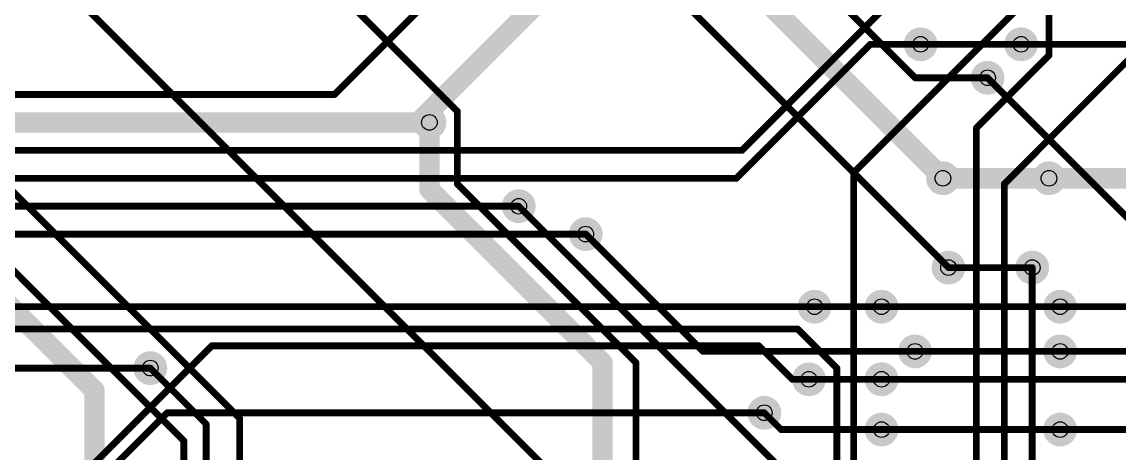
# Model space of a CAD drawing. Extents: x 0 to 200, y 0 to 49.
# Drawn here: x 141.62 to 166.19, y 18.47 to 28.12 of the extents above; entities that cross this region are included whole.
import ezdxf

# ---------------------------------------------------------------- set-up
doc = ezdxf.new("R2010")
doc.units = 0
for name, color, linetype in [('1', 12, 'CONTINUOUS'), ('16', 132, 'CONTINUOUS'), ('18', 110, 'CONTINUOUS'), ('44', 253, 'CONTINUOUS')]:
    doc.layers.add(name, color=color, linetype=linetype)

# ---------------------------------------------------------------- blocks, each defined once
blk = doc.blocks.new('ROUNDV')
at = {"const_width": 0.5}
blk.add_lwpolyline([(0, -0.25, 1), (0, 0.25, 1), (0, -0.25)], format="xyb", dxfattribs=at)

msp = doc.modelspace()

# ---------------------------------------------------------------- linework, layer by layer
at = {"layer": '1'}
for points, const_width in [([(153.75, 17.75), (138.5, 33)], 0.1524), ([(156.125, 32.375), (161.625, 26.875)], 0.1524), ([(146.5, 19.25), (133.5, 32.25)], 0.1524), ([(162.25, 24.625), (157, 29.875)], 0.4572), ([(164.625, 29.875), (164.625, 27.375)], 0.1524), ([(162.375, 22.625), (155.625, 29.375)], 0.1524), ([(168.5, 29.375), (163.625, 24.5)], 0.1524), ([(145.25, 18.75), (135.375, 28.625)], 0.1524), ([(148.875, 28.625), (151.375, 26.125)], 0.1524), ([(161.75, 27.625), (164, 27.625)], 0.1524), ([(164.625, 27.375), (163, 25.75)], 0.1524), ([(161.625, 26.875), (163.25, 26.875)], 0.1524), ([(137.25, 25.875), (143.25, 19.875)], 0.4572), ([(150.75, 25.875), (150.75, 24.375)], 0.4572), ([(151.375, 26.125), (151.375, 24.5)], 0.1524), ([(163, 25.75), (163, 15.625)], 0.1524), ([(169.875, 24.625), (164.625, 24.625)], 0.4572), ([(150.75, 24.375), (154.625, 20.5)], 0.4572), ([(151.375, 24.5), (155.375, 20.5)], 0.1524), ([(163.625, 24.5), (163.625, 17.125)], 0.1524), ([(152.75, 24), (159.5, 17.25)], 0.1524), ([(154.25, 23.375), (156.875, 20.75)], 0.1524), ([(164.25, 14.25), (164.25, 22.625)], 0.1524), ([(159.375, 21.75), (160.875, 21.75)], 0.1524), ([(164.875, 21.75), (169.25, 21.75)], 0.1524), ([(154.625, 20.5), (154.625, 16.125)], 0.4572), ([(156.875, 20.75), (161.625, 20.75)], 0.1524), ([(164.875, 20.75), (168.5, 20.75)], 0.1524), ([(144.5, 20.375), (145.75, 19.125)], 0.1524), ([(155.375, 20.5), (155.375, 15)], 0.1524), ([(159.25, 20.125), (160.875, 20.125)], 0.1524), ([(143.25, 19.875), (143.25, 16.125)], 0.4572), ([(158.25, 19.375), (158.625, 19)], 0.1524), ([(145.75, 19.125), (145.75, 16.125)], 0.1524), ([(146.5, 14.875), (146.5, 19.25)], 0.1524), ([(158.625, 19), (160.875, 19)], 0.1524), ([(164.875, 19), (169.75, 19)], 0.1524), ([(145.25, 13.875), (145.25, 18.75)], 0.1524)]:
    msp.add_lwpolyline(points, dxfattribs=dict(at, const_width=const_width))
for points, const_width in [([(161.75, 27.6631, 1), (161.75, 27.5869)], 0.0762), ([(164, 27.5869, 1), (164, 27.6631)], 0.0762), ([(164.5869, 27.375, 1), (164.6631, 27.375)], 0.0762), ([(164.6519, 27.3481, 1), (164.5981, 27.4019)], 0.0762), ([(161.625, 26.9131, 1), (161.625, 26.8369)], 0.0762), ([(161.5981, 26.8481, 1), (161.6519, 26.9019)], 0.0762), ([(163.25, 26.8369, 1), (163.25, 26.9131)], 0.0762), ([(150.8643, 25.875, 1), (150.6357, 25.875)], 0.2286), ([(151.4131, 26.125, 1), (151.3369, 26.125)], 0.0762), ([(151.3481, 26.0981, 1), (151.4019, 26.1519)], 0.0762), ([(163.0381, 25.75, 1), (162.9619, 25.75)], 0.0762), ([(162.9731, 25.7769, 1), (163.0269, 25.7231)], 0.0762), ([(162.1692, 24.5442, 1), (162.3308, 24.7058)], 0.2286), ([(164.625, 24.7393, 1), (164.625, 24.5107)], 0.2286), ([(150.8308, 24.4558, 1), (150.6692, 24.2942)], 0.2286), ([(151.4019, 24.5269, 1), (151.3481, 24.4731)], 0.0762), ([(163.6631, 24.5, 1), (163.5869, 24.5)], 0.0762), ([(150.6357, 24.375, 1), (150.8643, 24.375)], 0.2286), ([(151.3369, 24.5, 1), (151.4131, 24.5)], 0.0762), ([(163.5981, 24.5269, 1), (163.6519, 24.4731)], 0.0762), ([(152.7769, 24.0269, 1), (152.7231, 23.9731)], 0.0762), ([(154.2769, 23.4019, 1), (154.2231, 23.3481)], 0.0762), ([(162.3481, 22.5981, 1), (162.4019, 22.6519)], 0.0762), ([(164.2881, 22.625, 1), (164.2119, 22.625)], 0.0762), ([(159.375, 21.7881, 1), (159.375, 21.7119)], 0.0762), ([(160.875, 21.7119, 1), (160.875, 21.7881)], 0.0762), ([(164.875, 21.7881, 1), (164.875, 21.7119)], 0.0762), ([(154.7393, 20.5, 1), (154.5107, 20.5)], 0.2286), ([(154.5442, 20.4192, 1), (154.7058, 20.5808)], 0.2286), ([(156.875, 20.7881, 1), (156.875, 20.7119)], 0.0762), ([(156.8481, 20.7231, 1), (156.9019, 20.7769)], 0.0762), ([(161.625, 20.7119, 1), (161.625, 20.7881)], 0.0762), ([(164.875, 20.7881, 1), (164.875, 20.7119)], 0.0762), ([(144.5269, 20.4019, 1), (144.4731, 20.3481)], 0.0762), ([(155.4131, 20.5, 1), (155.3369, 20.5)], 0.0762), ([(155.3481, 20.4731, 1), (155.4019, 20.5269)], 0.0762), ([(159.25, 20.1631, 1), (159.25, 20.0869)], 0.0762), ([(160.875, 20.0869, 1), (160.875, 20.1631)], 0.0762), ([(143.3643, 19.875, 1), (143.1357, 19.875)], 0.2286), ([(143.1692, 19.7942, 1), (143.3308, 19.9558)], 0.2286), ([(158.2769, 19.4019, 1), (158.2231, 19.3481)], 0.0762), ([(145.7881, 19.125, 1), (145.7119, 19.125)], 0.0762), ([(145.7231, 19.0981, 1), (145.7769, 19.1519)], 0.0762), ([(146.5381, 19.25, 1), (146.4619, 19.25)], 0.0762), ([(146.4731, 19.2231, 1), (146.5269, 19.2769)], 0.0762), ([(158.625, 19.0381, 1), (158.625, 18.9619)], 0.0762), ([(158.5981, 18.9731, 1), (158.6519, 19.0269)], 0.0762), ([(160.875, 18.9619, 1), (160.875, 19.0381)], 0.0762), ([(164.875, 19.0381, 1), (164.875, 18.9619)], 0.0762), ([(145.2881, 18.75, 1), (145.2119, 18.75)], 0.0762), ([(145.2231, 18.7231, 1), (145.2769, 18.7769)], 0.0762)]:
    msp.add_lwpolyline(points, format="xyb", dxfattribs=dict(at, const_width=const_width))
at = {"layer": '16'}
for points, const_width in [([(156.125, 31.5), (150.625, 26)], 0.4572), ([(148.625, 26.5), (153.625, 31.5)], 0.1524), ([(164, 31.5), (157.75, 25.25)], 0.1524), ([(160.25, 24.75), (164.375, 28.875)], 0.1524), ([(157.625, 24.625), (160.625, 27.625)], 0.1524), ([(160.625, 27.625), (161.75, 27.625)], 0.1524), ([(164, 27.625), (181.5, 27.625)], 0.1524), ([(163.25, 26.875), (169, 21.125)], 0.1524), ([(109.375, 26.5), (148.625, 26.5)], 0.1524), ([(150.5, 25.875), (137.25, 25.875)], 0.4572), ([(150.625, 26), (150.5, 25.875)], 0.4572), ([(150.75, 25.875), (150.625, 26)], 0.4572), ([(157.75, 25.25), (104.625, 25.25)], 0.1524), ([(160.25, 15.625), (160.25, 24.75)], 0.1524), ([(164.625, 24.625), (162.25, 24.625)], 0.4572), ([(135.125, 24.625), (157.625, 24.625)], 0.1524), ([(106.5, 24), (152.75, 24)], 0.1524), ([(105.75, 23.375), (154.25, 23.375)], 0.1524), ([(164.25, 22.625), (162.375, 22.625)], 0.1524), ([(106.5, 21.75), (159.375, 21.75)], 0.1524), ([(160.875, 21.75), (164.875, 21.75)], 0.1524), ([(105.875, 21.25), (159, 21.25)], 0.1524), ([(159, 21.25), (159.875, 20.375)], 0.1524), ([(141.375, 16.375), (145.875, 20.875)], 0.1524), ([(145.875, 20.875), (158.125, 20.875)], 0.1524), ([(158.125, 20.875), (158.875, 20.125)], 0.1524), ([(161.625, 20.75), (164.875, 20.75)], 0.1524), ([(105.125, 20.375), (144.5, 20.375)], 0.1524), ([(159.875, 20.375), (159.875, 16.625)], 0.1524), ([(158.875, 20.125), (159.25, 20.125)], 0.1524), ([(160.875, 20.125), (168.875, 20.125)], 0.1524), ([(141, 15.5), (144.875, 19.375)], 0.1524), ([(144.875, 19.375), (158.25, 19.375)], 0.1524), ([(160.875, 19), (164.875, 19)], 0.1524)]:
    msp.add_lwpolyline(points, dxfattribs=dict(at, const_width=const_width))
for points, const_width in [([(160.625, 27.6631, 1), (160.625, 27.5869)], 0.0762), ([(160.6519, 27.5981, 1), (160.5981, 27.6519)], 0.0762), ([(161.75, 27.5869, 1), (161.75, 27.6631)], 0.0762), ([(164, 27.6631, 1), (164, 27.5869)], 0.0762), ([(163.2769, 26.9019, 1), (163.2231, 26.8481)], 0.0762), ([(148.5981, 26.5269, 1), (148.6519, 26.4731)], 0.0762), ([(148.625, 26.4619, 1), (148.625, 26.5381)], 0.0762), ([(150.4192, 25.9558, 1), (150.5808, 25.7942)], 0.2286), ([(150.5, 25.7607, 1), (150.5, 25.9893)], 0.2286), ([(150.7058, 26.0808, 1), (150.5442, 25.9192)], 0.2286), ([(150.5442, 26.0808, 1), (150.7058, 25.9192)], 0.2286), ([(150.7058, 25.9192, 1), (150.5442, 26.0808)], 0.2286), ([(150.6692, 25.7942, 1), (150.8308, 25.9558)], 0.2286), ([(157.7231, 25.2769, 1), (157.7769, 25.2231)], 0.0762), ([(157.75, 25.2119, 1), (157.75, 25.2881)], 0.0762), ([(160.2881, 24.75, 1), (160.2119, 24.75)], 0.0762), ([(162.25, 24.7393, 1), (162.25, 24.5107)], 0.2286), ([(164.625, 24.5107, 1), (164.625, 24.7393)], 0.2286), ([(157.5981, 24.6519, 1), (157.6519, 24.5981)], 0.0762), ([(157.625, 24.5869, 1), (157.625, 24.6631)], 0.0762), ([(160.2231, 24.7769, 1), (160.2769, 24.7231)], 0.0762), ([(152.75, 23.9619, 1), (152.75, 24.0381)], 0.0762), ([(154.25, 23.3369, 1), (154.25, 23.4131)], 0.0762), ([(162.375, 22.6631, 1), (162.375, 22.5869)], 0.0762), ([(164.25, 22.5869, 1), (164.25, 22.6631)], 0.0762), ([(159.375, 21.7119, 1), (159.375, 21.7881)], 0.0762), ([(160.875, 21.7881, 1), (160.875, 21.7119)], 0.0762), ([(164.875, 21.7119, 1), (164.875, 21.7881)], 0.0762), ([(159.0269, 21.2769, 1), (158.9731, 21.2231)], 0.0762), ([(159, 21.2119, 1), (159, 21.2881)], 0.0762), ([(145.875, 20.9131, 1), (145.875, 20.8369)], 0.0762), ([(145.9019, 20.8481, 1), (145.8481, 20.9019)], 0.0762), ([(158.1519, 20.9019, 1), (158.0981, 20.8481)], 0.0762), ([(158.125, 20.8369, 1), (158.125, 20.9131)], 0.0762), ([(161.625, 20.7881, 1), (161.625, 20.7119)], 0.0762), ([(164.875, 20.7119, 1), (164.875, 20.7881)], 0.0762), ([(144.5, 20.3369, 1), (144.5, 20.4131)], 0.0762), ([(159.9131, 20.375, 1), (159.8369, 20.375)], 0.0762), ([(159.8481, 20.3481, 1), (159.9019, 20.4019)], 0.0762), ([(158.875, 20.1631, 1), (158.875, 20.0869)], 0.0762), ([(158.8481, 20.0981, 1), (158.9019, 20.1519)], 0.0762), ([(159.25, 20.0869, 1), (159.25, 20.1631)], 0.0762), ([(160.875, 20.1631, 1), (160.875, 20.0869)], 0.0762), ([(144.875, 19.4131, 1), (144.875, 19.3369)], 0.0762), ([(144.9019, 19.3481, 1), (144.8481, 19.4019)], 0.0762), ([(158.25, 19.3369, 1), (158.25, 19.4131)], 0.0762), ([(160.875, 19.0381, 1), (160.875, 18.9619)], 0.0762), ([(164.875, 18.9619, 1), (164.875, 19.0381)], 0.0762)]:
    msp.add_lwpolyline(points, format="xyb", dxfattribs=dict(at, const_width=const_width))
at = {"layer": '44'}
for centre in [(161.75, 27.625), (164, 27.625), (163.25, 26.875), (150.75, 25.875), (162.25, 24.625), (164.625, 24.625), (152.75, 24), (154.25, 23.375), (162.375, 22.625), (164.25, 22.625), (159.375, 21.75), (160.875, 21.75), (164.875, 21.75), (161.625, 20.75), (164.875, 20.75), (144.5, 20.375), (159.25, 20.125), (160.875, 20.125), (158.25, 19.375), (160.875, 19), (164.875, 19)]:
    msp.add_circle(centre, 0.175, dxfattribs=at)

# ---------------------------------------------------------------- block references
at = {"layer": '18', "xscale": 0.7564, "yscale": 0.7564}
for p in [(161.75, 27.625), (161.75, 27.625), (164, 27.625), (164, 27.625), (163.25, 26.875), (163.25, 26.875), (150.75, 25.875), (150.75, 25.875), (162.25, 24.625), (162.25, 24.625), (164.625, 24.625), (164.625, 24.625), (152.75, 24), (152.75, 24), (154.25, 23.375), (154.25, 23.375), (162.375, 22.625), (162.375, 22.625), (164.25, 22.625), (164.25, 22.625), (159.375, 21.75), (159.375, 21.75), (160.875, 21.75), (160.875, 21.75), (164.875, 21.75), (164.875, 21.75), (161.625, 20.75), (161.625, 20.75), (164.875, 20.75), (164.875, 20.75), (144.5, 20.375), (144.5, 20.375), (159.25, 20.125), (159.25, 20.125), (160.875, 20.125), (160.875, 20.125), (158.25, 19.375), (158.25, 19.375), (160.875, 19), (160.875, 19), (164.875, 19), (164.875, 19)]:
    msp.add_blockref('ROUNDV', p, dxfattribs=at)

doc.saveas('drawing.dxf')
